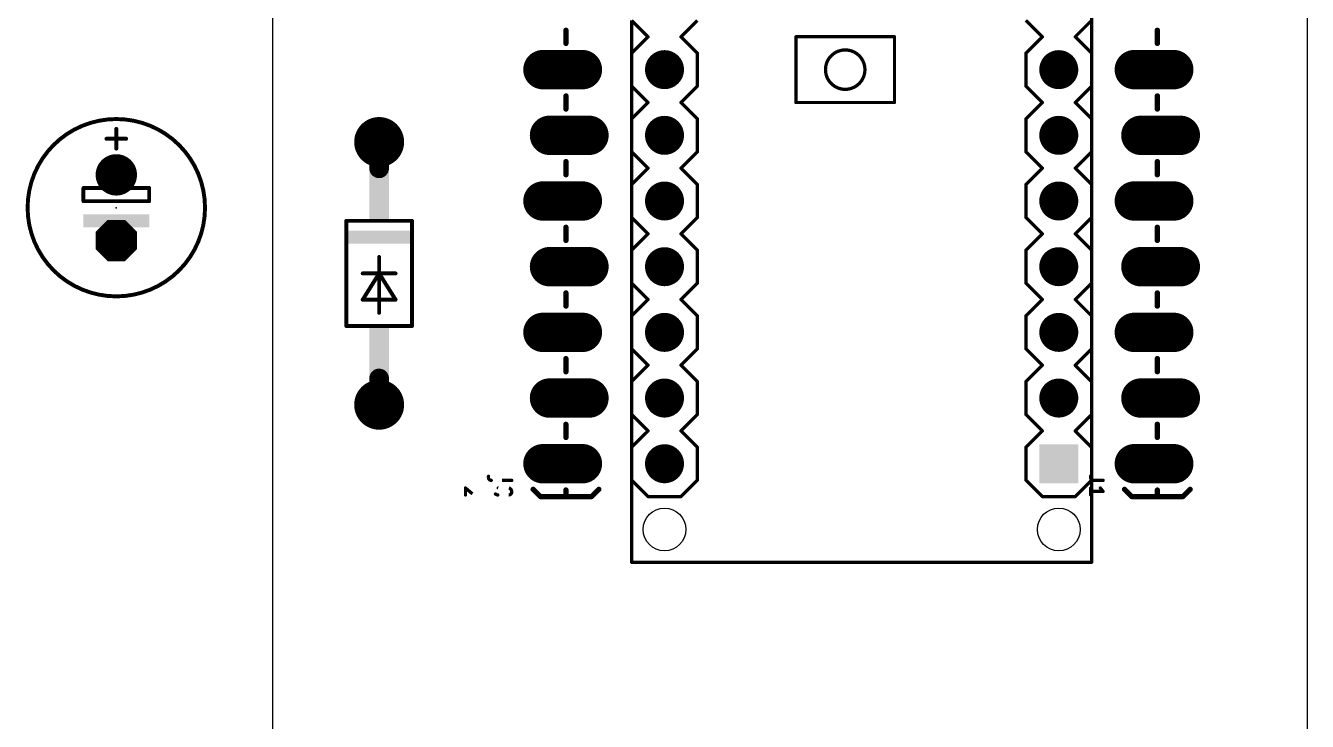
# Model space of a CAD drawing. Header units: millimetres. Extents: x -1479 to 8457, y 1606 to 10461.
# Drawn here: x 3898.04 to 3947.58, y 4715.2 to 4742.11 of the extents above; entities that cross this region are included whole.
import ezdxf

# ---------------------------------------------------------------- set-up
doc = ezdxf.new("R2010")
doc.units = ezdxf.units.MM
for name, color, linetype in [('17', 91, 'Continuous'), ('20', 91, 'Continuous'), ('21', 253, 'Continuous'), ('23', 7, 'Continuous'), ('25', 253, 'Continuous'), ('51', 253, 'Continuous')]:
    doc.layers.add(name, color=color, linetype=linetype)

# ---------------------------------------------------------------- blocks, each defined once
blk = doc.blocks.new('RECT')
blk.add_solid([(-0.5, -0.5), (0.5, -0.5), (-0.5, 0.5), (0.5, 0.5)])
blk = doc.blocks.new('ROUNDP')
at = {"const_width": 0.5}
blk.add_lwpolyline([(0, -0.25, 1), (0, 0.25, 1), (0, -0.25)], format="xyb", dxfattribs=at)
blk = doc.blocks.new('OCTAGONP')
at = {"const_width": 0.5}
blk.add_lwpolyline([(-0.25, -0.1036), (-0.25, 0.1036), (-0.1036, 0.25), (0.1036, 0.25), (0.25, 0.1036), (0.25, -0.1036), (0.1036, -0.25), (-0.1036, -0.25), (-0.25, -0.1036), (-0.25, 0.1036)], dxfattribs=at)
blk = doc.blocks.new('SQUAREP')
blk.add_solid([(-0.5, -0.5), (0.5, -0.5), (-0.5, 0.5), (0.5, 0.5)])
blk = doc.blocks.new('LONGP100')
at = {"const_width": 1}
blk.add_lwpolyline([(-0.5, 0), (0.5, 0)], dxfattribs=at)
at = {"const_width": 0.5}
for points in [[(-0.5, 0.25, 1), (-0.5, -0.25)], [(0.5, -0.25, 1), (0.5, 0.25)]]:
    blk.add_lwpolyline(points, format="xyb", dxfattribs=at)

msp = doc.modelspace()

# ---------------------------------------------------------------- linework, layer by layer
at = {"color": 1}
msp.add_lwpolyline([(3907.583, 4664.535), (3947.583, 4664.535), (3947.583, 4764.535), (3907.583, 4764.535), (3907.583, 4664.535)], dxfattribs=at)
at = {"layer": '20'}
for centre in [(3922.733, 4722.625), (3937.973, 4722.625)]:
    msp.add_circle(centre, 0.826, dxfattribs=at)
at = {"layer": '21'}
for points, const_width in [([(3939.243, 4730.88), (3939.243, 4747.39)], 0.127), ([(3921.463, 4742.31), (3921.463, 4741.04)], 0.127), ([(3921.463, 4742.31), (3922.098, 4741.675)], 0.127), ([(3924.003, 4742.31), (3923.368, 4741.675)], 0.127), ([(3936.703, 4742.31), (3937.338, 4741.675)], 0.127), ([(3938.608, 4741.675), (3939.243, 4742.31)], 0.127), ([(3918.923, 4741.929), (3918.923, 4741.421)], 0.203), ([(3922.098, 4741.675), (3921.463, 4741.04)], 0.127), ([(3923.368, 4741.675), (3924.003, 4741.04)], 0.127), ([(3927.813, 4741.675), (3927.813, 4739.135)], 0.127), ([(3931.623, 4741.675), (3927.813, 4741.675)], 0.127), ([(3931.623, 4739.135), (3931.623, 4741.675)], 0.127), ([(3937.338, 4741.675), (3936.703, 4741.04)], 0.127), ([(3939.243, 4741.04), (3938.608, 4741.675)], 0.127), ([(3941.783, 4741.929), (3941.783, 4741.421)], 0.203), ([(3921.463, 4741.04), (3921.463, 4739.77)], 0.127), ([(3924.003, 4741.04), (3924.003, 4739.77)], 0.127), ([(3936.703, 4741.04), (3936.703, 4739.77)], 0.127), ([(3921.463, 4739.77), (3921.463, 4738.5)], 0.127), ([(3921.463, 4739.77), (3922.098, 4739.135)], 0.127), ([(3924.003, 4739.77), (3923.368, 4739.135)], 0.127), ([(3936.703, 4739.77), (3937.338, 4739.135)], 0.127), ([(3938.608, 4739.135), (3939.243, 4739.77)], 0.127), ([(3918.923, 4739.389), (3918.923, 4738.881)], 0.203), ([(3922.098, 4739.135), (3921.463, 4738.5)], 0.127), ([(3923.368, 4739.135), (3924.003, 4738.5)], 0.127), ([(3927.813, 4739.135), (3931.623, 4739.135)], 0.127), ([(3937.338, 4739.135), (3936.703, 4738.5)], 0.127), ([(3939.243, 4738.5), (3938.608, 4739.135)], 0.127), ([(3941.783, 4739.389), (3941.783, 4738.881)], 0.203), ([(3901.542, 4738.114), (3901.542, 4737.352)], 0.152), ([(3921.463, 4738.5), (3921.463, 4737.23)], 0.127), ([(3924.003, 4738.5), (3924.003, 4737.23)], 0.127), ([(3936.703, 4738.5), (3936.703, 4737.23)], 0.127), ([(3901.161, 4737.733), (3901.923, 4737.733)], 0.152), ([(3921.463, 4737.23), (3921.463, 4735.96)], 0.127), ([(3921.463, 4737.23), (3922.098, 4736.595)], 0.127), ([(3924.003, 4737.23), (3923.368, 4736.595)], 0.127), ([(3936.703, 4737.23), (3937.338, 4736.595)], 0.127), ([(3938.608, 4736.595), (3939.243, 4737.23)], 0.127), ([(3918.923, 4736.849), (3918.923, 4736.341)], 0.203), ([(3922.098, 4736.595), (3921.463, 4735.96)], 0.127), ([(3923.368, 4736.595), (3924.003, 4735.96)], 0.127), ([(3937.338, 4736.595), (3936.703, 4735.96)], 0.127), ([(3939.243, 4735.96), (3938.608, 4736.595)], 0.127), ([(3941.783, 4736.849), (3941.783, 4736.341)], 0.203), ([(3921.463, 4735.96), (3921.463, 4734.69)], 0.127), ([(3924.003, 4735.96), (3924.003, 4734.69)], 0.127), ([(3936.703, 4735.96), (3936.703, 4734.69)], 0.127), ([(3910.432, 4730.494), (3910.432, 4734.558)], 0.152), ([(3912.972, 4734.558), (3910.432, 4734.558)], 0.152), ([(3912.972, 4734.558), (3912.972, 4730.494)], 0.152), ([(3921.463, 4734.69), (3921.463, 4733.42)], 0.127), ([(3921.463, 4734.69), (3922.098, 4734.055)], 0.127), ([(3924.003, 4734.69), (3923.368, 4734.055)], 0.127), ([(3936.703, 4734.69), (3937.338, 4734.055)], 0.127), ([(3938.608, 4734.055), (3939.243, 4734.69)], 0.127), ([(3918.923, 4734.309), (3918.923, 4733.801)], 0.203), ([(3922.098, 4734.055), (3921.463, 4733.42)], 0.127), ([(3923.368, 4734.055), (3924.003, 4733.42)], 0.127), ([(3937.338, 4734.055), (3936.703, 4733.42)], 0.127), ([(3939.243, 4733.42), (3938.608, 4734.055)], 0.127), ([(3941.783, 4734.309), (3941.783, 4733.801)], 0.203), ([(3911.702, 4733.161), (3911.702, 4732.526)], 0.152), ([(3921.463, 4733.42), (3921.463, 4732.15)], 0.127), ([(3924.003, 4733.42), (3924.003, 4732.15)], 0.127), ([(3936.703, 4733.42), (3936.703, 4732.15)], 0.127), ([(3911.067, 4731.51), (3911.702, 4732.526)], 0.152), ([(3911.702, 4732.526), (3911.067, 4732.526)], 0.152), ([(3911.702, 4732.526), (3911.702, 4731.002)], 0.152), ([(3911.702, 4732.526), (3912.337, 4731.51)], 0.152), ([(3912.337, 4732.526), (3911.702, 4732.526)], 0.152), ([(3921.463, 4732.15), (3921.463, 4730.88)], 0.127), ([(3921.463, 4732.15), (3922.098, 4731.515)], 0.127), ([(3924.003, 4732.15), (3923.368, 4731.515)], 0.127), ([(3936.703, 4732.15), (3937.338, 4731.515)], 0.127), ([(3938.608, 4731.515), (3939.243, 4732.15)], 0.127), ([(3918.923, 4731.769), (3918.923, 4731.261)], 0.203), ([(3941.783, 4731.769), (3941.783, 4731.261)], 0.203), ([(3912.337, 4731.51), (3911.067, 4731.51)], 0.152), ([(3922.098, 4731.515), (3921.463, 4730.88)], 0.127), ([(3923.368, 4731.515), (3924.003, 4730.88)], 0.127), ([(3937.338, 4731.515), (3936.703, 4730.88)], 0.127), ([(3938.608, 4731.515), (3939.243, 4730.88)], 0.127), ([(3921.463, 4730.88), (3921.463, 4729.61)], 0.127), ([(3924.003, 4730.88), (3924.003, 4729.61)], 0.127), ([(3936.703, 4730.88), (3936.703, 4729.61)], 0.127), ([(3939.243, 4727.07), (3939.243, 4730.88)], 0.127), ([(3910.432, 4730.494), (3912.972, 4730.494)], 0.152), ([(3921.463, 4729.61), (3921.463, 4728.34)], 0.127), ([(3921.463, 4729.61), (3922.098, 4728.975)], 0.127), ([(3924.003, 4729.61), (3923.368, 4728.975)], 0.127), ([(3936.703, 4729.61), (3937.338, 4728.975)], 0.127), ([(3938.608, 4728.975), (3939.243, 4729.61)], 0.127), ([(3918.923, 4729.229), (3918.923, 4728.721)], 0.203), ([(3941.783, 4729.229), (3941.783, 4728.721)], 0.203), ([(3922.098, 4728.975), (3921.463, 4728.34)], 0.127), ([(3923.368, 4728.975), (3924.003, 4728.34)], 0.127), ([(3937.338, 4728.975), (3936.703, 4728.34)], 0.127), ([(3939.243, 4728.34), (3938.608, 4728.975)], 0.127), ([(3921.463, 4728.34), (3921.463, 4727.07)], 0.127), ([(3924.003, 4728.34), (3924.003, 4727.07)], 0.127), ([(3936.703, 4728.34), (3936.703, 4727.07)], 0.127), ([(3918.923, 4726.689), (3918.923, 4726.181)], 0.203), ([(3921.463, 4727.07), (3921.463, 4725.8)], 0.127), ([(3922.098, 4726.435), (3921.463, 4727.07)], 0.127), ([(3924.003, 4727.07), (3923.368, 4726.435)], 0.127), ([(3936.703, 4727.07), (3937.338, 4726.435)], 0.127), ([(3938.608, 4726.435), (3939.243, 4727.07)], 0.127), ([(3939.243, 4721.355), (3939.243, 4727.07)], 0.127), ([(3941.783, 4726.689), (3941.783, 4726.181)], 0.203), ([(3921.463, 4725.8), (3922.098, 4726.435)], 0.127), ([(3923.368, 4726.435), (3924.003, 4725.8)], 0.127), ([(3937.338, 4726.435), (3936.703, 4725.8)], 0.127), ([(3939.243, 4725.8), (3938.608, 4726.435)], 0.127), ([(3921.463, 4721.355), (3921.463, 4725.8)], 0.127), ([(3924.003, 4725.8), (3924.003, 4724.53)], 0.127), ([(3936.703, 4725.8), (3936.703, 4724.53)], 0.127), ([(3917.933, 4723.895), (3917.653, 4724.175)], 0.203), ([(3918.923, 4723.895), (3918.923, 4724.149)], 0.203), ([(3919.914, 4723.895), (3920.193, 4724.175)], 0.203), ([(3921.463, 4724.53), (3922.098, 4723.895)], 0.127), ([(3923.368, 4723.895), (3924.003, 4724.53)], 0.127), ([(3936.703, 4724.53), (3937.338, 4723.895)], 0.127), ([(3938.608, 4723.895), (3939.243, 4724.53)], 0.127), ([(3940.793, 4723.895), (3940.513, 4724.175)], 0.203), ([(3941.783, 4723.895), (3941.783, 4724.149)], 0.203), ([(3942.774, 4723.895), (3943.053, 4724.175)], 0.203), ([(3918.923, 4723.895), (3917.933, 4723.895)], 0.203), ([(3918.923, 4723.895), (3919.914, 4723.895)], 0.203), ([(3923.368, 4723.895), (3922.098, 4723.895)], 0.127), ([(3938.608, 4723.895), (3937.338, 4723.895)], 0.127), ([(3941.783, 4723.895), (3940.793, 4723.895)], 0.203), ([(3941.783, 4723.895), (3942.774, 4723.895)], 0.203), ([(3927.178, 4721.355), (3921.463, 4721.355)], 0.127), ([(3933.528, 4721.355), (3927.178, 4721.355)], 0.127), ([(3939.243, 4721.355), (3933.528, 4721.355)], 0.127)]:
    msp.add_lwpolyline(points, dxfattribs=dict(at, const_width=const_width))
for points, const_width in [([(3918.974, 4741.929, 1), (3918.872, 4741.929)], 0.102), ([(3922.121, 4741.653, 1), (3922.076, 4741.698)], 0.0635), ([(3922.076, 4741.653, 1), (3922.121, 4741.698)], 0.0635), ([(3923.391, 4741.698, 1), (3923.346, 4741.653)], 0.0635), ([(3923.346, 4741.698, 1), (3923.391, 4741.653)], 0.0635), ([(3927.845, 4741.675, 1), (3927.781, 4741.675)], 0.0635), ([(3927.813, 4741.707, 1), (3927.813, 4741.644)], 0.0635), ([(3931.655, 4741.675, 1), (3931.591, 4741.675)], 0.0635), ([(3931.623, 4741.644, 1), (3931.623, 4741.707)], 0.0635), ([(3937.361, 4741.653, 1), (3937.316, 4741.698)], 0.0635), ([(3937.316, 4741.653, 1), (3937.361, 4741.698)], 0.0635), ([(3938.631, 4741.698, 1), (3938.586, 4741.653)], 0.0635), ([(3938.586, 4741.698, 1), (3938.631, 4741.653)], 0.0635), ([(3941.834, 4741.929, 1), (3941.732, 4741.929)], 0.102), ([(3918.872, 4741.421, 1), (3918.974, 4741.421)], 0.102), ([(3921.495, 4741.04, 1), (3921.431, 4741.04)], 0.0635), ([(3921.441, 4741.063, 1), (3921.486, 4741.018)], 0.0635), ([(3921.431, 4741.04, 1), (3921.495, 4741.04)], 0.0635), ([(3924.035, 4741.04, 1), (3923.971, 4741.04)], 0.0635), ([(3923.981, 4741.018, 1), (3924.026, 4741.063)], 0.0635), ([(3928.956, 4740.405, 1), (3930.48, 4740.405, 1), (3928.956, 4740.405)], 0.127), ([(3936.735, 4741.04, 1), (3936.671, 4741.04)], 0.0635), ([(3936.681, 4741.063, 1), (3936.726, 4741.018)], 0.0635), ([(3939.221, 4741.018, 1), (3939.266, 4741.063)], 0.0635), ([(3941.732, 4741.421, 1), (3941.834, 4741.421)], 0.102), ([(3921.495, 4739.77, 1), (3921.431, 4739.77)], 0.0635), ([(3921.486, 4739.793, 1), (3921.441, 4739.748)], 0.0635), ([(3921.431, 4739.77, 1), (3921.495, 4739.77)], 0.0635), ([(3923.971, 4739.77, 1), (3924.035, 4739.77)], 0.0635), ([(3924.026, 4739.748, 1), (3923.981, 4739.793)], 0.0635), ([(3936.726, 4739.793, 1), (3936.681, 4739.748)], 0.0635), ([(3936.671, 4739.77, 1), (3936.735, 4739.77)], 0.0635), ([(3939.266, 4739.748, 1), (3939.221, 4739.793)], 0.0635), ([(3918.974, 4739.389, 1), (3918.872, 4739.389)], 0.102), ([(3922.121, 4739.113, 1), (3922.076, 4739.158)], 0.0635), ([(3922.076, 4739.113, 1), (3922.121, 4739.158)], 0.0635), ([(3923.391, 4739.158, 1), (3923.346, 4739.113)], 0.0635), ([(3923.346, 4739.158, 1), (3923.391, 4739.113)], 0.0635), ([(3927.813, 4739.167, 1), (3927.813, 4739.104)], 0.0635), ([(3927.781, 4739.135, 1), (3927.845, 4739.135)], 0.0635), ([(3931.591, 4739.135, 1), (3931.655, 4739.135)], 0.0635), ([(3931.623, 4739.104, 1), (3931.623, 4739.167)], 0.0635), ([(3937.361, 4739.113, 1), (3937.316, 4739.158)], 0.0635), ([(3937.316, 4739.113, 1), (3937.361, 4739.158)], 0.0635), ([(3938.631, 4739.158, 1), (3938.586, 4739.113)], 0.0635), ([(3938.586, 4739.158, 1), (3938.631, 4739.113)], 0.0635), ([(3941.834, 4739.389, 1), (3941.732, 4739.389)], 0.102), ([(3918.872, 4738.881, 1), (3918.974, 4738.881)], 0.102), ([(3941.732, 4738.881, 1), (3941.834, 4738.881)], 0.102), ([(3898.113, 4735.066, 1), (3904.971, 4735.066, 1), (3898.113, 4735.066)], 0.152), ([(3901.58, 4738.114, 1), (3901.504, 4738.114)], 0.0762), ([(3921.495, 4738.5, 1), (3921.431, 4738.5)], 0.0635), ([(3921.441, 4738.523, 1), (3921.486, 4738.478)], 0.0635), ([(3921.431, 4738.5, 1), (3921.495, 4738.5)], 0.0635), ([(3924.035, 4738.5, 1), (3923.971, 4738.5)], 0.0635), ([(3923.981, 4738.478, 1), (3924.026, 4738.523)], 0.0635), ([(3936.735, 4738.5, 1), (3936.671, 4738.5)], 0.0635), ([(3936.681, 4738.523, 1), (3936.726, 4738.478)], 0.0635), ([(3939.221, 4738.478, 1), (3939.266, 4738.523)], 0.0635), ([(3901.161, 4737.771, 1), (3901.161, 4737.695)], 0.0762), ([(3901.923, 4737.695, 1), (3901.923, 4737.771)], 0.0762), ([(3901.504, 4737.352, 1), (3901.58, 4737.352)], 0.0762), ([(3921.495, 4737.23, 1), (3921.431, 4737.23)], 0.0635), ([(3921.486, 4737.253, 1), (3921.441, 4737.208)], 0.0635), ([(3921.431, 4737.23, 1), (3921.495, 4737.23)], 0.0635), ([(3923.971, 4737.23, 1), (3924.035, 4737.23)], 0.0635), ([(3924.026, 4737.208, 1), (3923.981, 4737.253)], 0.0635), ([(3936.726, 4737.253, 1), (3936.681, 4737.208)], 0.0635), ([(3936.671, 4737.23, 1), (3936.735, 4737.23)], 0.0635), ([(3939.266, 4737.208, 1), (3939.221, 4737.253)], 0.0635), ([(3918.974, 4736.849, 1), (3918.872, 4736.849)], 0.102), ([(3922.121, 4736.573, 1), (3922.076, 4736.618)], 0.0635), ([(3922.076, 4736.573, 1), (3922.121, 4736.618)], 0.0635), ([(3923.391, 4736.618, 1), (3923.346, 4736.573)], 0.0635), ([(3923.346, 4736.618, 1), (3923.391, 4736.573)], 0.0635), ([(3937.361, 4736.573, 1), (3937.316, 4736.618)], 0.0635), ([(3937.316, 4736.573, 1), (3937.361, 4736.618)], 0.0635), ([(3938.631, 4736.618, 1), (3938.586, 4736.573)], 0.0635), ([(3938.586, 4736.618, 1), (3938.631, 4736.573)], 0.0635), ([(3941.834, 4736.849, 1), (3941.732, 4736.849)], 0.102), ([(3918.872, 4736.341, 1), (3918.974, 4736.341)], 0.102), ([(3941.732, 4736.341, 1), (3941.834, 4736.341)], 0.102), ([(3921.495, 4735.96, 1), (3921.431, 4735.96)], 0.0635), ([(3921.441, 4735.983, 1), (3921.486, 4735.938)], 0.0635), ([(3921.431, 4735.96, 1), (3921.495, 4735.96)], 0.0635), ([(3924.035, 4735.96, 1), (3923.971, 4735.96)], 0.0635), ([(3923.981, 4735.938, 1), (3924.026, 4735.983)], 0.0635), ([(3936.735, 4735.96, 1), (3936.671, 4735.96)], 0.0635), ([(3936.681, 4735.983, 1), (3936.726, 4735.938)], 0.0635), ([(3939.221, 4735.938, 1), (3939.266, 4735.983)], 0.0635), ([(3910.47, 4734.558, 1), (3910.394, 4734.558)], 0.0762), ([(3910.432, 4734.596, 1), (3910.432, 4734.52)], 0.0762), ([(3913.01, 4734.558, 1), (3912.934, 4734.558)], 0.0762), ([(3912.972, 4734.52, 1), (3912.972, 4734.596)], 0.0762), ([(3921.495, 4734.69, 1), (3921.431, 4734.69)], 0.0635), ([(3921.486, 4734.713, 1), (3921.441, 4734.668)], 0.0635), ([(3921.431, 4734.69, 1), (3921.495, 4734.69)], 0.0635), ([(3923.971, 4734.69, 1), (3924.035, 4734.69)], 0.0635), ([(3924.026, 4734.668, 1), (3923.981, 4734.713)], 0.0635), ([(3936.726, 4734.713, 1), (3936.681, 4734.668)], 0.0635), ([(3936.671, 4734.69, 1), (3936.735, 4734.69)], 0.0635), ([(3939.266, 4734.668, 1), (3939.221, 4734.713)], 0.0635), ([(3918.974, 4734.309, 1), (3918.872, 4734.309)], 0.102), ([(3922.121, 4734.033, 1), (3922.076, 4734.078)], 0.0635), ([(3923.391, 4734.078, 1), (3923.346, 4734.033)], 0.0635), ([(3937.361, 4734.033, 1), (3937.316, 4734.078)], 0.0635), ([(3938.631, 4734.078, 1), (3938.586, 4734.033)], 0.0635), ([(3941.834, 4734.309, 1), (3941.732, 4734.309)], 0.102), ([(3918.872, 4733.801, 1), (3918.974, 4733.801)], 0.102), ([(3922.076, 4734.033, 1), (3922.121, 4734.078)], 0.0635), ([(3923.346, 4734.078, 1), (3923.391, 4734.033)], 0.0635), ([(3937.316, 4734.033, 1), (3937.361, 4734.078)], 0.0635), ([(3938.586, 4734.078, 1), (3938.631, 4734.033)], 0.0635), ([(3941.732, 4733.801, 1), (3941.834, 4733.801)], 0.102), ([(3911.74, 4733.161, 1), (3911.664, 4733.161)], 0.0762), ([(3921.495, 4733.42, 1), (3921.431, 4733.42)], 0.0635), ([(3921.441, 4733.443, 1), (3921.486, 4733.398)], 0.0635), ([(3921.431, 4733.42, 1), (3921.495, 4733.42)], 0.0635), ([(3924.035, 4733.42, 1), (3923.971, 4733.42)], 0.0635), ([(3923.981, 4733.398, 1), (3924.026, 4733.443)], 0.0635), ([(3936.735, 4733.42, 1), (3936.671, 4733.42)], 0.0635), ([(3936.681, 4733.443, 1), (3936.726, 4733.398)], 0.0635), ([(3939.221, 4733.398, 1), (3939.266, 4733.443)], 0.0635), ([(3911.067, 4732.564, 1), (3911.067, 4732.488)], 0.0762), ([(3911.74, 4732.526, 1), (3911.664, 4732.526)], 0.0762), ([(3911.734, 4732.546, 1), (3911.67, 4732.506)], 0.0762), ([(3911.702, 4732.564, 1), (3911.702, 4732.488)], 0.0762), ([(3911.664, 4732.526, 1), (3911.74, 4732.526)], 0.0762), ([(3911.734, 4732.506, 1), (3911.67, 4732.546)], 0.0762), ([(3911.702, 4732.488, 1), (3911.702, 4732.564)], 0.0762), ([(3912.337, 4732.488, 1), (3912.337, 4732.564)], 0.0762), ([(3921.495, 4732.15, 1), (3921.431, 4732.15)], 0.0635), ([(3921.486, 4732.173, 1), (3921.441, 4732.128)], 0.0635), ([(3921.431, 4732.15, 1), (3921.495, 4732.15)], 0.0635), ([(3923.971, 4732.15, 1), (3924.035, 4732.15)], 0.0635), ([(3924.026, 4732.128, 1), (3923.981, 4732.173)], 0.0635), ([(3936.726, 4732.173, 1), (3936.681, 4732.128)], 0.0635), ([(3936.671, 4732.15, 1), (3936.735, 4732.15)], 0.0635), ([(3939.266, 4732.128, 1), (3939.221, 4732.173)], 0.0635), ([(3918.974, 4731.769, 1), (3918.872, 4731.769)], 0.102), ([(3941.834, 4731.769, 1), (3941.732, 4731.769)], 0.102), ([(3911.067, 4731.548, 1), (3911.067, 4731.472)], 0.0762), ([(3911.035, 4731.53, 1), (3911.099, 4731.49)], 0.0762), ([(3912.305, 4731.49, 1), (3912.369, 4731.53)], 0.0762), ([(3912.337, 4731.472, 1), (3912.337, 4731.548)], 0.0762), ([(3918.872, 4731.261, 1), (3918.974, 4731.261)], 0.102), ([(3922.121, 4731.493, 1), (3922.076, 4731.538)], 0.0635), ([(3922.076, 4731.493, 1), (3922.121, 4731.538)], 0.0635), ([(3923.391, 4731.538, 1), (3923.346, 4731.493)], 0.0635), ([(3923.346, 4731.538, 1), (3923.391, 4731.493)], 0.0635), ([(3937.361, 4731.493, 1), (3937.316, 4731.538)], 0.0635), ([(3937.316, 4731.493, 1), (3937.361, 4731.538)], 0.0635), ([(3938.631, 4731.538, 1), (3938.586, 4731.493)], 0.0635), ([(3938.586, 4731.538, 1), (3938.631, 4731.493)], 0.0635), ([(3941.732, 4731.261, 1), (3941.834, 4731.261)], 0.102), ([(3911.664, 4731.002, 1), (3911.74, 4731.002)], 0.0762), ([(3921.495, 4730.88, 1), (3921.431, 4730.88)], 0.0635), ([(3921.441, 4730.903, 1), (3921.486, 4730.858)], 0.0635), ([(3921.431, 4730.88, 1), (3921.495, 4730.88)], 0.0635), ([(3924.035, 4730.88, 1), (3923.971, 4730.88)], 0.0635), ([(3923.981, 4730.858, 1), (3924.026, 4730.903)], 0.0635), ([(3936.735, 4730.88, 1), (3936.671, 4730.88)], 0.0635), ([(3936.681, 4730.903, 1), (3936.726, 4730.858)], 0.0635), ([(3939.275, 4730.88, 1), (3939.211, 4730.88)], 0.0635), ([(3939.211, 4730.88, 1), (3939.275, 4730.88)], 0.0635), ([(3939.221, 4730.858, 1), (3939.266, 4730.903)], 0.0635), ([(3910.432, 4730.532, 1), (3910.432, 4730.456)], 0.0762), ([(3910.394, 4730.494, 1), (3910.47, 4730.494)], 0.0762), ([(3912.934, 4730.494, 1), (3913.01, 4730.494)], 0.0762), ([(3912.972, 4730.456, 1), (3912.972, 4730.532)], 0.0762), ([(3921.495, 4729.61, 1), (3921.431, 4729.61)], 0.0635), ([(3921.486, 4729.633, 1), (3921.441, 4729.588)], 0.0635), ([(3924.026, 4729.588, 1), (3923.981, 4729.633)], 0.0635), ([(3936.726, 4729.633, 1), (3936.681, 4729.588)], 0.0635), ([(3939.266, 4729.588, 1), (3939.221, 4729.633)], 0.0635), ([(3918.974, 4729.229, 1), (3918.872, 4729.229)], 0.102), ([(3921.431, 4729.61, 1), (3921.495, 4729.61)], 0.0635), ([(3923.971, 4729.61, 1), (3924.035, 4729.61)], 0.0635), ([(3936.671, 4729.61, 1), (3936.735, 4729.61)], 0.0635), ([(3941.834, 4729.229, 1), (3941.732, 4729.229)], 0.102), ([(3918.872, 4728.721, 1), (3918.974, 4728.721)], 0.102), ([(3922.121, 4728.953, 1), (3922.076, 4728.998)], 0.0635), ([(3922.076, 4728.953, 1), (3922.121, 4728.998)], 0.0635), ([(3923.391, 4728.998, 1), (3923.346, 4728.953)], 0.0635), ([(3923.346, 4728.998, 1), (3923.391, 4728.953)], 0.0635), ([(3937.361, 4728.953, 1), (3937.316, 4728.998)], 0.0635), ([(3937.316, 4728.953, 1), (3937.361, 4728.998)], 0.0635), ([(3938.631, 4728.998, 1), (3938.586, 4728.953)], 0.0635), ([(3938.586, 4728.998, 1), (3938.631, 4728.953)], 0.0635), ([(3941.732, 4728.721, 1), (3941.834, 4728.721)], 0.102), ([(3921.495, 4728.34, 1), (3921.431, 4728.34)], 0.0635), ([(3921.441, 4728.363, 1), (3921.486, 4728.318)], 0.0635), ([(3921.431, 4728.34, 1), (3921.495, 4728.34)], 0.0635), ([(3924.035, 4728.34, 1), (3923.971, 4728.34)], 0.0635), ([(3923.981, 4728.318, 1), (3924.026, 4728.363)], 0.0635), ([(3936.735, 4728.34, 1), (3936.671, 4728.34)], 0.0635), ([(3936.681, 4728.363, 1), (3936.726, 4728.318)], 0.0635), ([(3939.221, 4728.318, 1), (3939.266, 4728.363)], 0.0635), ([(3918.974, 4726.689, 1), (3918.872, 4726.689)], 0.102), ([(3921.495, 4727.07, 1), (3921.431, 4727.07)], 0.0635), ([(3921.486, 4727.093, 1), (3921.441, 4727.048)], 0.0635), ([(3921.431, 4727.07, 1), (3921.495, 4727.07)], 0.0635), ([(3923.971, 4727.07, 1), (3924.035, 4727.07)], 0.0635), ([(3924.026, 4727.048, 1), (3923.981, 4727.093)], 0.0635), ([(3936.726, 4727.093, 1), (3936.681, 4727.048)], 0.0635), ([(3936.671, 4727.07, 1), (3936.735, 4727.07)], 0.0635), ([(3939.275, 4727.07, 1), (3939.211, 4727.07)], 0.0635), ([(3939.211, 4727.07, 1), (3939.275, 4727.07)], 0.0635), ([(3939.266, 4727.048, 1), (3939.221, 4727.093)], 0.0635), ([(3941.834, 4726.689, 1), (3941.732, 4726.689)], 0.102), ([(3918.872, 4726.181, 1), (3918.974, 4726.181)], 0.102), ([(3922.121, 4726.413, 1), (3922.076, 4726.458)], 0.0635), ([(3922.076, 4726.413, 1), (3922.121, 4726.458)], 0.0635), ([(3923.391, 4726.458, 1), (3923.346, 4726.413)], 0.0635), ([(3923.346, 4726.458, 1), (3923.391, 4726.413)], 0.0635), ([(3937.361, 4726.413, 1), (3937.316, 4726.458)], 0.0635), ([(3937.316, 4726.413, 1), (3937.361, 4726.458)], 0.0635), ([(3938.631, 4726.458, 1), (3938.586, 4726.413)], 0.0635), ([(3938.586, 4726.458, 1), (3938.631, 4726.413)], 0.0635), ([(3941.732, 4726.181, 1), (3941.834, 4726.181)], 0.102), ([(3921.495, 4725.8, 1), (3921.431, 4725.8)], 0.0635), ([(3921.441, 4725.823, 1), (3921.486, 4725.778)], 0.0635), ([(3921.431, 4725.8, 1), (3921.495, 4725.8)], 0.0635), ([(3924.035, 4725.8, 1), (3923.971, 4725.8)], 0.0635), ([(3923.981, 4725.778, 1), (3924.026, 4725.823)], 0.0635), ([(3936.735, 4725.8, 1), (3936.671, 4725.8)], 0.0635), ([(3936.681, 4725.823, 1), (3936.726, 4725.778)], 0.0635), ([(3939.221, 4725.778, 1), (3939.266, 4725.823)], 0.0635), ([(3917.689, 4724.211, 1), (3917.617, 4724.139)], 0.102), ([(3918.974, 4724.149, 1), (3918.872, 4724.149)], 0.102), ([(3920.229, 4724.139, 1), (3920.157, 4724.211)], 0.102), ([(3921.486, 4724.553, 1), (3921.441, 4724.508)], 0.0635), ([(3923.971, 4724.53, 1), (3924.035, 4724.53)], 0.0635), ([(3924.026, 4724.508, 1), (3923.981, 4724.553)], 0.0635), ([(3936.726, 4724.553, 1), (3936.681, 4724.508)], 0.0635), ([(3936.671, 4724.53, 1), (3936.735, 4724.53)], 0.0635), ([(3939.266, 4724.508, 1), (3939.221, 4724.553)], 0.0635), ([(3940.549, 4724.211, 1), (3940.477, 4724.139)], 0.102), ([(3941.834, 4724.149, 1), (3941.732, 4724.149)], 0.102), ([(3943.089, 4724.139, 1), (3943.017, 4724.211)], 0.102), ([(3917.933, 4723.946, 1), (3917.933, 4723.845)], 0.102), ([(3917.897, 4723.859, 1), (3917.968, 4723.931)], 0.102), ([(3918.923, 4723.946, 1), (3918.923, 4723.845)], 0.102), ([(3918.872, 4723.895, 1), (3918.974, 4723.895)], 0.102), ([(3918.923, 4723.845, 1), (3918.923, 4723.946)], 0.102), ([(3919.878, 4723.931, 1), (3919.95, 4723.859)], 0.102), ([(3919.914, 4723.845, 1), (3919.914, 4723.946)], 0.102), ([(3922.098, 4723.927, 1), (3922.098, 4723.864)], 0.0635), ([(3922.076, 4723.873, 1), (3922.121, 4723.918)], 0.0635), ([(3923.346, 4723.918, 1), (3923.391, 4723.873)], 0.0635), ([(3923.368, 4723.864, 1), (3923.368, 4723.927)], 0.0635), ([(3937.338, 4723.927, 1), (3937.338, 4723.864)], 0.0635), ([(3937.316, 4723.873, 1), (3937.361, 4723.918)], 0.0635), ([(3938.586, 4723.918, 1), (3938.631, 4723.873)], 0.0635), ([(3938.608, 4723.864, 1), (3938.608, 4723.927)], 0.0635), ([(3940.793, 4723.946, 1), (3940.793, 4723.845)], 0.102), ([(3940.757, 4723.859, 1), (3940.828, 4723.931)], 0.102), ([(3941.783, 4723.946, 1), (3941.783, 4723.845)], 0.102), ([(3941.732, 4723.895, 1), (3941.834, 4723.895)], 0.102), ([(3941.783, 4723.845, 1), (3941.783, 4723.946)], 0.102), ([(3942.738, 4723.931, 1), (3942.81, 4723.859)], 0.102), ([(3942.774, 4723.845, 1), (3942.774, 4723.946)], 0.102), ([(3921.463, 4721.387, 1), (3921.463, 4721.324)], 0.0635), ([(3921.431, 4721.355, 1), (3921.495, 4721.355)], 0.0635), ([(3927.178, 4721.387, 1), (3927.178, 4721.324)], 0.0635), ([(3927.178, 4721.324, 1), (3927.178, 4721.387)], 0.0635), ([(3933.528, 4721.387, 1), (3933.528, 4721.324)], 0.0635), ([(3933.528, 4721.324, 1), (3933.528, 4721.387)], 0.0635), ([(3939.211, 4721.355, 1), (3939.275, 4721.355)], 0.0635), ([(3939.243, 4721.324, 1), (3939.243, 4721.387)], 0.0635)]:
    msp.add_lwpolyline(points, format="xyb", dxfattribs=dict(at, const_width=const_width))
at = {"layer": '23'}
for p in [(3901.542, 4735.066), (3911.702, 4732.526), (3918.923, 4725.165), (3941.783, 4725.165)]:
    msp.add_point(p, dxfattribs=at)
at = {"layer": '25', "const_width": 0.127}
for points in [[(3915.928, 4724.629), (3915.928, 4724.683)], [(3939.205, 4724.629), (3939.205, 4724.683)], [(3915.308, 4723.999), (3915.039, 4724.227)], [(3915.039, 4724.227), (3915.039, 4723.959)], [(3916.828, 4724.522), (3916.452, 4724.522)], [(3939.205, 4724.227), (3939.205, 4723.959)], [(3939.688, 4724.522), (3939.312, 4724.522)], [(3939.58, 4724.227), (3939.688, 4724.093)], [(3939.688, 4724.093), (3939.205, 4724.093)]]:
    msp.add_lwpolyline(points, dxfattribs=at)
at = {"layer": '25'}
for points, const_width in [([(3915.96, 4724.683, 1), (3915.897, 4724.683)], 0.0635), ([(3939.237, 4724.683, 1), (3939.173, 4724.683)], 0.0635), ([(3915.06, 4724.251, 1), (3915.019, 4724.203)], 0.0635), ([(3915.071, 4724.227, 1), (3915.008, 4724.227)], 0.0635), ([(3915.96, 4724.629, 1), (3915.897, 4724.629)], 0.0635), ([(3915.928, 4724.629, 0.4142), (3916.036, 4724.522)], 0.127), ([(3915.897, 4724.629, 1), (3915.96, 4724.629)], 0.0635), ([(3916.036, 4724.554, 1), (3916.036, 4724.49)], 0.0635), ([(3916.036, 4724.49, 1), (3916.036, 4724.554)], 0.0635), ([(3916.314, 4724.257, 1), (3916.294, 4724.197)], 0.0635), ([(3916.828, 4724.079, 0.3252), (3916.72, 4724.227)], 0.127), ([(3916.828, 4724.49, 1), (3916.828, 4724.554)], 0.0635), ([(3939.205, 4724.629, 0.4142), (3939.312, 4724.522)], 0.127), ([(3939.237, 4724.629, 1), (3939.173, 4724.629)], 0.0635), ([(3939.173, 4724.629, 1), (3939.237, 4724.629)], 0.0635), ([(3939.237, 4724.227, 1), (3939.173, 4724.227)], 0.0635), ([(3939.312, 4724.554, 1), (3939.312, 4724.49)], 0.0635), ([(3939.312, 4724.49, 1), (3939.312, 4724.554)], 0.0635), ([(3939.605, 4724.247, 1), (3939.556, 4724.207)], 0.0635), ([(3939.688, 4724.49, 1), (3939.688, 4724.554)], 0.0635), ([(3915.008, 4723.959, 1), (3915.071, 4723.959)], 0.0635), ([(3916.197, 4723.999, 0.2053), (3916.29, 4723.959)], 0.127), ([(3916.22, 4724.021, 1), (3916.174, 4723.977)], 0.0635), ([(3916.176, 4723.975, 1), (3916.217, 4724.023)], 0.0635), ([(3916.29, 4723.991, 1), (3916.29, 4723.927)], 0.0635), ([(3916.29, 4723.927, 1), (3916.29, 4723.991)], 0.0635), ([(3916.707, 4723.959, 0.4142), (3916.828, 4724.079)], 0.127), ([(3916.859, 4724.079, 1), (3916.796, 4724.079)], 0.0635), ([(3916.796, 4724.079, 1), (3916.859, 4724.08)], 0.0635), ([(3939.205, 4724.125, 1), (3939.205, 4724.061)], 0.0635), ([(3939.173, 4723.959, 1), (3939.237, 4723.959)], 0.0635), ([(3939.663, 4724.073, 1), (3939.712, 4724.113)], 0.0635), ([(3939.688, 4724.061, 1), (3939.688, 4724.125)], 0.0635)]:
    msp.add_lwpolyline(points, format="xyb", dxfattribs=dict(at, const_width=const_width))
at = {"layer": '51'}
for points, const_width in [([(3911.702, 4737.606), (3911.702, 4736.59)], 0.762), ([(3901.542, 4736.717), (3901.542, 4735.828)], 0.152), ([(3901.542, 4735.828), (3900.272, 4735.828)], 0.152), ([(3900.272, 4735.828), (3900.272, 4735.32)], 0.152), ([(3902.812, 4735.828), (3901.542, 4735.828)], 0.152), ([(3902.812, 4735.32), (3902.812, 4735.828)], 0.152), ([(3900.272, 4735.32), (3902.812, 4735.32)], 0.152), ([(3901.542, 4734.431), (3901.542, 4733.415)], 0.152), ([(3911.702, 4727.446), (3911.702, 4728.462)], 0.762)]:
    msp.add_lwpolyline(points, dxfattribs=dict(at, const_width=const_width))
for points, const_width in [([(3911.892, 4737.606, 1), (3911.511, 4737.606)], 0.381), ([(3901.58, 4736.717, 1), (3901.504, 4736.717)], 0.0762), ([(3911.511, 4736.59, 1), (3911.892, 4736.59)], 0.381), ([(3900.272, 4735.866, 1), (3900.272, 4735.79)], 0.0762), ([(3900.31, 4735.828, 1), (3900.234, 4735.828)], 0.0762), ([(3901.542, 4735.866, 1), (3901.542, 4735.79)], 0.0762), ([(3901.504, 4735.828, 1), (3901.58, 4735.828)], 0.0762), ([(3901.542, 4735.79, 1), (3901.542, 4735.866)], 0.0762), ([(3902.85, 4735.828, 1), (3902.774, 4735.828)], 0.0762), ([(3902.812, 4735.79, 1), (3902.812, 4735.866)], 0.0762), ([(3900.272, 4735.358, 1), (3900.272, 4735.282)], 0.0762), ([(3900.234, 4735.32, 1), (3900.31, 4735.32)], 0.0762), ([(3902.774, 4735.32, 1), (3902.85, 4735.32)], 0.0762), ([(3902.812, 4735.282, 1), (3902.812, 4735.358)], 0.0762), ([(3901.58, 4734.431, 1), (3901.504, 4734.431)], 0.0762), ([(3901.504, 4733.415, 1), (3901.58, 4733.415)], 0.0762), ([(3911.892, 4728.462, 1), (3911.511, 4728.462)], 0.381), ([(3911.511, 4727.446, 1), (3911.892, 4727.446)], 0.381)]:
    msp.add_lwpolyline(points, format="xyb", dxfattribs=dict(at, const_width=const_width))

# ---------------------------------------------------------------- block references
at = {"layer": '17'}
for name, p, xscale, yscale, rotation in [('LONGP100', (3918.796, 4740.405), 1.524, 1.524, 180), ('LONGP100', (3918.796, 4740.405), 1.524, 1.524, 180), ('ROUNDP', (3922.733, 4740.405), 1.508, 1.508, 270), ('ROUNDP', (3922.733, 4740.405), 1.508, 1.508, 270), ('ROUNDP', (3937.973, 4740.405), 1.508, 1.508, 270), ('ROUNDP', (3937.973, 4740.405), 1.508, 1.508, 270), ('LONGP100', (3941.656, 4740.405), 1.524, 1.524, 180), ('LONGP100', (3941.656, 4740.405), 1.524, 1.524, 180), ('LONGP100', (3919.05, 4737.865), 1.524, 1.524, 180), ('LONGP100', (3919.05, 4737.865), 1.524, 1.524, 180), ('ROUNDP', (3922.733, 4737.865), 1.508, 1.508, 270), ('ROUNDP', (3922.733, 4737.865), 1.508, 1.508, 270), ('ROUNDP', (3937.973, 4737.865), 1.508, 1.508, 270), ('ROUNDP', (3937.973, 4737.865), 1.508, 1.508, 270), ('LONGP100', (3941.91, 4737.865), 1.524, 1.524, 180), ('LONGP100', (3941.91, 4737.865), 1.524, 1.524, 180), ('ROUNDP', (3911.702, 4737.606), 1.9304, 1.9304, 270), ('ROUNDP', (3911.702, 4737.606), 1.9304, 1.9304, 270), ('ROUNDP', (3901.542, 4736.336), 1.6002, 1.6002, 270), ('ROUNDP', (3901.542, 4736.336), 1.6002, 1.6002, 270), ('LONGP100', (3918.796, 4735.325), 1.524, 1.524, 180), ('LONGP100', (3918.796, 4735.325), 1.524, 1.524, 180), ('ROUNDP', (3922.733, 4735.325), 1.508, 1.508, 270), ('ROUNDP', (3922.733, 4735.325), 1.508, 1.508, 270), ('ROUNDP', (3937.973, 4735.325), 1.508, 1.508, 270), ('ROUNDP', (3937.973, 4735.325), 1.508, 1.508, 270), ('LONGP100', (3941.656, 4735.325), 1.524, 1.524, 180), ('LONGP100', (3941.656, 4735.325), 1.524, 1.524, 180), ('OCTAGONP', (3901.542, 4733.796), 1.6002, 1.6002, 270), ('OCTAGONP', (3901.542, 4733.796), 1.6002, 1.6002, 270), ('LONGP100', (3919.05, 4732.785), 1.524, 1.524, 180), ('LONGP100', (3919.05, 4732.785), 1.524, 1.524, 180), ('ROUNDP', (3922.733, 4732.785), 1.508, 1.508, 270), ('ROUNDP', (3922.733, 4732.785), 1.508, 1.508, 270), ('ROUNDP', (3937.973, 4732.785), 1.508, 1.508, 270), ('ROUNDP', (3937.973, 4732.785), 1.508, 1.508, 270), ('LONGP100', (3941.91, 4732.785), 1.524, 1.524, 180), ('LONGP100', (3941.91, 4732.785), 1.524, 1.524, 180), ('LONGP100', (3918.796, 4730.245), 1.524, 1.524, 180), ('LONGP100', (3918.796, 4730.245), 1.524, 1.524, 180), ('ROUNDP', (3922.733, 4730.245), 1.508, 1.508, 270), ('ROUNDP', (3922.733, 4730.245), 1.508, 1.508, 270), ('ROUNDP', (3937.973, 4730.245), 1.508, 1.508, 270), ('ROUNDP', (3937.973, 4730.245), 1.508, 1.508, 270), ('LONGP100', (3941.656, 4730.245), 1.524, 1.524, 180), ('LONGP100', (3941.656, 4730.245), 1.524, 1.524, 180), ('ROUNDP', (3911.702, 4727.446), 1.9304, 1.9304, 270), ('ROUNDP', (3911.702, 4727.446), 1.9304, 1.9304, 270), ('LONGP100', (3919.05, 4727.705), 1.524, 1.524, 180), ('LONGP100', (3919.05, 4727.705), 1.524, 1.524, 180), ('ROUNDP', (3922.733, 4727.705), 1.508, 1.508, 270), ('ROUNDP', (3922.733, 4727.705), 1.508, 1.508, 270), ('ROUNDP', (3937.973, 4727.705), 1.508, 1.508, 270), ('ROUNDP', (3937.973, 4727.705), 1.508, 1.508, 270), ('LONGP100', (3941.91, 4727.705), 1.524, 1.524, 180), ('LONGP100', (3941.91, 4727.705), 1.524, 1.524, 180), ('LONGP100', (3918.796, 4725.165), 1.524, 1.524, 180), ('LONGP100', (3918.796, 4725.165), 1.524, 1.524, 180), ('ROUNDP', (3922.733, 4725.165), 1.508, 1.508, 270), ('ROUNDP', (3922.733, 4725.165), 1.508, 1.508, 270), ('SQUAREP', (3937.973, 4725.165), 1.508, 1.508, 270), ('SQUAREP', (3937.973, 4725.165), 1.508, 1.508, 270), ('LONGP100', (3941.656, 4725.165), 1.524, 1.524, 180), ('LONGP100', (3941.656, 4725.165), 1.524, 1.524, 180)]:
    msp.add_blockref(name, p, dxfattribs=dict(at, xscale=xscale, yscale=yscale, rotation=rotation))
at = {"layer": '21', "rotation": 270}
for p, xscale, yscale in [((3911.702, 4735.511), 1.905, 0.762), ((3911.702, 4733.923), 0.508, 2.54), ((3911.702, 4729.542), 1.905, 0.762)]:
    msp.add_blockref('RECT', p, dxfattribs=dict(at, xscale=xscale, yscale=yscale))
at = {"layer": '51'}
for p, xscale, yscale, rotation in [((3918.923, 4740.405), 0.5842, 0.5842, 89.99999999999999), ((3941.783, 4740.405), 0.5842, 0.5842, 89.99999999999999), ((3918.923, 4737.865), 0.5842, 0.5842, 89.99999999999999), ((3941.783, 4737.865), 0.5842, 0.5842, 89.99999999999999), ((3918.923, 4735.325), 0.5842, 0.5842, 89.99999999999999), ((3941.783, 4735.325), 0.5842, 0.5842, 89.99999999999999), ((3901.542, 4734.558), 0.508, 2.54, 270), ((3918.923, 4732.785), 0.5842, 0.5842, 180), ((3941.783, 4732.785), 0.5842, 0.5842, 180), ((3918.923, 4730.245), 0.5842, 0.5842, 89.99999999999999), ((3941.783, 4730.245), 0.5842, 0.5842, 89.99999999999999), ((3918.923, 4727.705), 0.5842, 0.5842, 89.99999999999999), ((3941.783, 4727.705), 0.5842, 0.5842, 89.99999999999999), ((3918.923, 4725.165), 0.5842, 0.5842, 89.99999999999999), ((3941.783, 4725.165), 0.5842, 0.5842, 89.99999999999999)]:
    msp.add_blockref('RECT', p, dxfattribs=dict(at, xscale=xscale, yscale=yscale, rotation=rotation))

doc.saveas('drawing.dxf')
